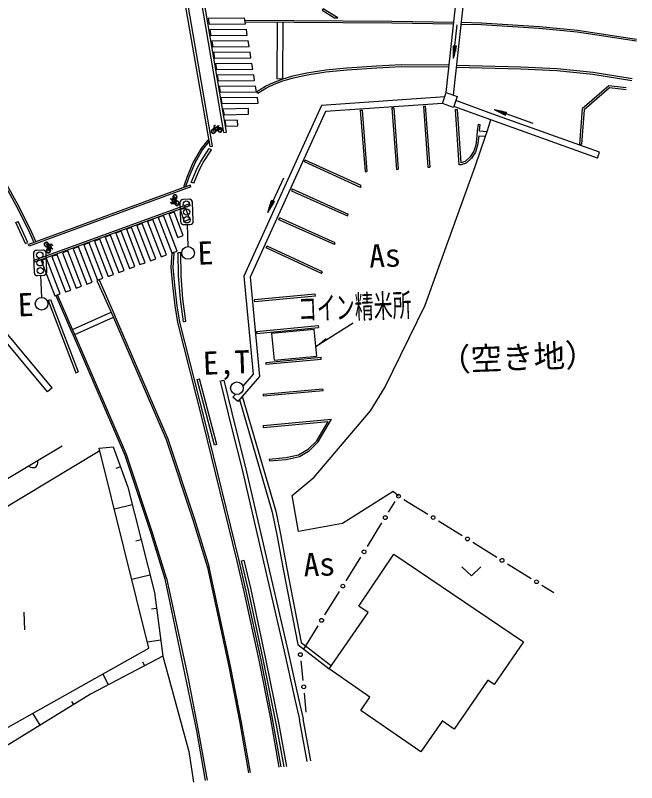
# Model space of a CAD drawing. Units: millimetres, scale not verified. Extents: x 40000 to 680000, y 20000 to 380000.
# Drawn here: x 498943 to 548232, y 230426 to 291277 of the extents above; entities that cross this region are included whole.
import ezdxf
from ezdxf.enums import TextEntityAlignment as Align

# ---------------------------------------------------------------- set-up
doc = ezdxf.new("R2010")
doc.units = ezdxf.units.MM
doc.header["$LTSCALE"] = 1000
doc.layers.add('M-BGD', color=7, linetype='Continuous', lineweight=25)
doc.layers.add('M-STR-STRC', color=7, linetype='Continuous', lineweight=25)
doc.styles.add('ＭＳ ゴシック', font='')
doc.styles.get('ＭＳ ゴシック').set_extended_font_data('MS Gothic')

# ---------------------------------------------------------------- blocks, each defined once
blk = doc.blocks.new('circle')
at = {"color": 0, "linetype": 'Continuous', "lineweight": -2}
blk.add_circle((0, 0), 1.25, dxfattribs=at)

msp = doc.modelspace()

# ---------------------------------------------------------------- linework, layer by layer
at = {"layer": 'M-BGD'}
for p, q in [((514397, 280865), (511842, 295602)), ((514594, 280899), (512039, 295636)), ((515494, 281976), (513202, 295385)), ((515691, 282010), (513399, 295419)), ((533125, 285146), (534079, 293985)), ((533706, 284936), (534682, 293981)), ((519722, 290710), (519692, 286231)), ((520172, 290707), (520142, 286228)), ((533819, 288846), (533999, 290512)), ((533712, 287852), (533695, 288860)), ((533943, 288833), (533695, 288860)), ((533698, 288658), (533720, 288857)), ((533745, 288854), (533702, 288457)), ((533705, 288255), (533769, 288852)), ((533794, 288849), (533708, 288053)), ((533712, 287852), (533819, 288846)), ((533712, 287852), (533943, 288833)), ((533844, 288843), (533758, 288048)), ((533804, 288244), (533869, 288841)), ((533894, 288838), (533851, 288440)), ((533897, 288637), (533919, 288835)), ((520142, 286228), (519692, 286231)), ((518181, 285099), (518101, 285226)), ((526311, 283756), (526461, 283768)), ((526311, 283756), (526685, 278883)), ((526461, 283768), (526835, 278895)), ((528816, 283932), (528966, 283943)), ((528816, 283932), (529172, 279063)), ((528966, 283943), (529321, 279074)), ((531314, 284081), (531464, 284092)), ((531314, 284081), (531664, 279234)), ((531464, 284092), (531814, 279245)), ((533865, 283811), (534015, 283821)), ((534159, 279423), (533865, 283811)), ((534299, 279587), (534015, 283821)), ((536926, 283807), (537828, 283356)), ((536926, 283807), (537911, 283592)), ((536926, 283807), (537869, 283474)), ((537861, 283451), (537107, 283717)), ((537878, 283498), (537123, 283764)), ((537287, 283627), (537853, 283427)), ((537320, 283721), (537886, 283521)), ((537894, 283545), (537517, 283678)), ((537714, 283635), (537903, 283568)), ((537828, 283356), (537911, 283592)), ((537844, 283403), (537467, 283537)), ((537647, 283446), (537836, 283380)), ((540031, 282710), (537869, 283474)), ((514715, 282553), (514669, 282269)), ((514715, 282553), (514801, 282569)), ((514717, 282400), (514738, 282530)), ((514717, 282400), (515002, 282454)), ((514720, 282365), (514987, 282416)), ((514720, 282365), (514882, 282173)), ((514987, 282416), (514895, 282175)), ((514931, 282182), (515010, 282388)), ((515018, 282494), (515002, 282454)), ((515004, 282518), (515090, 282534)), ((515009, 282492), (515004, 282518)), ((515009, 282492), (515018, 282494)), ((515057, 282324), (515010, 282388)), ((515023, 282422), (515053, 282500)), ((515023, 282422), (515082, 282342)), ((515095, 282508), (515053, 282500)), ((515090, 282534), (515095, 282508)), ((535647, 282648), (535796, 282630)), ((535796, 282630), (535734, 282110)), ((514665, 282243), (514642, 282096)), ((514668, 282091), (514691, 282239)), ((514695, 282265), (514706, 282334)), ((514706, 282334), (514847, 282166)), ((514839, 282165), (514847, 282166)), ((514850, 282105), (514839, 282165)), ((514850, 282105), (514932, 282121)), ((514882, 282173), (514895, 282175)), ((515000, 282160), (514928, 282146)), ((514932, 282121), (514928, 282146)), ((514931, 282182), (514997, 282195)), ((515025, 282200), (515133, 282221)), ((515193, 282196), (515026, 282165)), ((515133, 282221), (515074, 282301)), ((515099, 282319), (515167, 282227)), ((515167, 282227), (515186, 282231)), ((515186, 282231), (515193, 282196)), ((515494, 281976), (515691, 282010)), ((535734, 282110), (536365, 282058)), ((514323, 281290), (514206, 281383)), ((535708, 281713), (536232, 281698)), ((514397, 280865), (514594, 280899)), ((543701, 281071), (543850, 281059)), ((545114, 279953), (545282, 280424)), ((521878, 279660), (521940, 279796)), ((526319, 277635), (521878, 279660)), ((526381, 277772), (521940, 279796)), ((534309, 279433), (534159, 279423)), ((526685, 278883), (526835, 278895)), ((529172, 279063), (529321, 279074)), ((531664, 279234), (531814, 279245)), ((520203, 278360), (519381, 276553)), ((512817, 277812), (499978, 273112)), ((512869, 277671), (500029, 272971)), ((512449, 277677), (512307, 277726)), ((512869, 277671), (512817, 277812)), ((520915, 277508), (520853, 277371)), ((520915, 277508), (525346, 275516)), ((526319, 277635), (526381, 277772)), ((511558, 276878), (511591, 276889)), ((511564, 276859), (511558, 276878)), ((511591, 276889), (511645, 276729)), ((520853, 277371), (525285, 275379)), ((512767, 276342), (500422, 271833)), ((511270, 276742), (511295, 276751)), ((511298, 276659), (511270, 276742)), ((511303, 276368), (511275, 276451)), ((511295, 276751), (511309, 276710)), ((511323, 276667), (511298, 276659)), ((511303, 276368), (511590, 276361)), ((511390, 276691), (511309, 276710)), ((511323, 276667), (511320, 276676)), ((511320, 276676), (511361, 276666)), ((511453, 276390), (511322, 276394)), ((511453, 276390), (511361, 276666)), ((511390, 276691), (511462, 276760)), ((511488, 276398), (511402, 276656)), ((511402, 276656), (511652, 276597)), ((511483, 276738), (511426, 276682)), ((511641, 276631), (511426, 276682)), ((511483, 276780), (511564, 276859)), ((511488, 276398), (511656, 276585)), ((511575, 276827), (511504, 276758)), ((511521, 276389), (511667, 276551)), ((511591, 276387), (511521, 276389)), ((511610, 276722), (511575, 276827)), ((511616, 276360), (511765, 276357)), ((511767, 276383), (511617, 276387)), ((511641, 276631), (511619, 276696)), ((511656, 276585), (511652, 276597)), ((511654, 276704), (511677, 276633)), ((511670, 276543), (511667, 276551)), ((511728, 276562), (511670, 276543)), ((511701, 276641), (511677, 276633)), ((511728, 276562), (511701, 276641)), ((512001, 276418), (512057, 274919)), ((512742, 276695), (512242, 276677)), ((512819, 276201), (512767, 276342)), ((513056, 274956), (513001, 276455)), ((518968, 275642), (519268, 276605)), ((518968, 275642), (519381, 276553)), ((518968, 275642), (519495, 276501)), ((519359, 276563), (519028, 275835)), ((519404, 276542), (519073, 275814)), ((519088, 276027), (519336, 276574)), ((519313, 276584), (519148, 276220)), ((519179, 275986), (519427, 276532)), ((519208, 276412), (519290, 276594)), ((519495, 276501), (519268, 276605)), ((519450, 276522), (519284, 276158)), ((519390, 276329), (519472, 276511)), ((512819, 276201), (500473, 271692)), ((511134, 275538), (511555, 275697)), ((512261, 273826), (511555, 275697)), ((512018, 275874), (512444, 276021)), ((512018, 275874), (512340, 274939)), ((512444, 276021), (512766, 275086)), ((511840, 273668), (511134, 275538)), ((512766, 275086), (512340, 274939)), ((519848, 275069), (519910, 275206)), ((524263, 273101), (519848, 275069)), ((524324, 273238), (519910, 275206)), ((525285, 275379), (525346, 275516)), ((512316, 274678), (512816, 274696)), ((512566, 274687), (512631, 272938)), ((511840, 273668), (512261, 273826)), ((524263, 273101), (524324, 273238)), ((500029, 272971), (499978, 273112)), ((501118, 272658), (500618, 272639)), ((501401, 273100), (501551, 273097)), ((501551, 273124), (501403, 273127)), ((501440, 272922), (501498, 272941)), ((501440, 272922), (501467, 272842)), ((501467, 272842), (501491, 272850)), ((501515, 272780), (501491, 272850)), ((501498, 272941), (501501, 272933)), ((501647, 273095), (501501, 272933)), ((501680, 273086), (501512, 272899)), ((501512, 272899), (501516, 272887)), ((501767, 272828), (501516, 272887)), ((501578, 272595), (501523, 272755)), ((501528, 272852), (501549, 272788)), ((501528, 272852), (501743, 272802)), ((501558, 272762), (501594, 272657)), ((501577, 273097), (501647, 273095)), ((501865, 273117), (501578, 273123)), ((501594, 272657), (501665, 272726)), ((501686, 272704), (501605, 272625)), ((501605, 272625), (501611, 272606)), ((501680, 273086), (501767, 272828)), ((501686, 272747), (501743, 272802)), ((501778, 272794), (501707, 272724)), ((501714, 273094), (501846, 273091)), ((501714, 273094), (501807, 272819)), ((501778, 272794), (501860, 272775)), ((501848, 272809), (501807, 272819)), ((501845, 272817), (501871, 272826)), ((501845, 272817), (501848, 272809)), ((501874, 272734), (501860, 272775)), ((501865, 273117), (501893, 273034)), ((501871, 272826), (501899, 272742)), ((501899, 272742), (501874, 272734)), ((518853, 272829), (518915, 272965)), ((523236, 270813), (518853, 272829)), ((523299, 270949), (518915, 272965)), ((500378, 272380), (500433, 270881)), ((501433, 270918), (501377, 272417)), ((501611, 272606), (501578, 272595)), ((511530, 272406), (511380, 272416)), ((500473, 271692), (500422, 271833)), ((523236, 270813), (523299, 270949)), ((500692, 270641), (501192, 270659)), ((500942, 270650), (501007, 268901)), ((505456, 270267), (505416, 270253)), ((505416, 270253), (506734, 267311)), ((505583, 270314), (506691, 267775)), ((502150, 269055), (503352, 266299)), ((522732, 269162), (517896, 268706)), ((522746, 269012), (517910, 268557)), ((522746, 269012), (522732, 269162)), ((517896, 268706), (517910, 268557)), ((506691, 267775), (506871, 267372)), ((503489, 266360), (506547, 267729)), ((503667, 265963), (506724, 267332)), ((506734, 267311), (510904, 257647)), ((506871, 267372), (511044, 257701)), ((518076, 266206), (522979, 266669)), ((525731, 266863), (522810, 265013)), ((522979, 266669), (522993, 266519)), ((503352, 266299), (503530, 265903)), ((518076, 266206), (518090, 266057)), ((518090, 266057), (522993, 266519)), ((503530, 265903), (507630, 256401)), ((522810, 265013), (523588, 265654)), ((518808, 263759), (523200, 264171)), ((523214, 264022), (523200, 264171)), ((518808, 263759), (518822, 263610)), ((518822, 263610), (523214, 264022)), ((515179, 262277), (515470, 262350)), ((501872, 261748), (501488, 261427)), ((518595, 261240), (523347, 261668)), ((523360, 261518), (523347, 261668)), ((516412, 261220), (516207, 260984)), ((518595, 261240), (518608, 261091)), ((518608, 261091), (523360, 261518)), ((516584, 260656), (516207, 260984)), ((518599, 258746), (524032, 259254)), ((518599, 258746), (518613, 258596)), ((518613, 258596), (523754, 259077)), ((510904, 257647), (513019, 251268)), ((511044, 257701), (513162, 251313)), ((502645, 257116), (484382, 246193)), ((505602, 256962), (506700, 257068)), ((509536, 241087), (505602, 256962)), ((506700, 257068), (507872, 253856)), ((485197, 244462), (505650, 256766)), ((507630, 256401), (509685, 250204)), ((500655, 255572), (500699, 255654)), ((500699, 255654), (500727, 255764)), ((500727, 255857), (500705, 255956)), ((500727, 255764), (500727, 255857)), ((519083, 256092), (519096, 255942)), ((500019, 255545), (500095, 255479)), ((500095, 255479), (500178, 255435)), ((500178, 255435), (500287, 255408)), ((500287, 255408), (500381, 255407)), ((500381, 255407), (500480, 255429)), ((500480, 255429), (500589, 255495)), ((500589, 255495), (500655, 255572)), ((507286, 255462), (506925, 255330)), ((507872, 253856), (509972, 245500)), ((528556, 251868), (529083, 252718)), ((529771, 252880), (531657, 251710)), ((508222, 252464), (506805, 252107)), ((513019, 251268), (514180, 247482)), ((513162, 251313), (514327, 247514)), ((526871, 249153), (528029, 251019)), ((532506, 251183), (534392, 250014)), ((509685, 250204), (510792, 246593)), ((508922, 249678), (508494, 249571)), ((535242, 249487), (537127, 248317)), ((525187, 246437), (526344, 248303)), ((526191, 244423), (528958, 248535)), ((528958, 248535), (539261, 241604)), ((537977, 247790), (539862, 246621)), ((514181, 247482), (515871, 239630)), ((516018, 239661), (514327, 247514)), ((534372, 247551), (535122, 246831)), ((535122, 246831), (535872, 247551)), ((509622, 246893), (508187, 246532)), ((510792, 246593), (513310, 234525)), ((510937, 246631), (512590, 238954)), ((540712, 246094), (541655, 245509)), ((509972, 245500), (510644, 240455)), ((523503, 243722), (524660, 245588)), ((510140, 244239), (509738, 244186)), ((526931, 243925), (526191, 244423)), ((499703, 242540), (499651, 243939)), ((523847, 239444), (526931, 243925)), ((521819, 241006), (522976, 242872)), ((510476, 241716), (509415, 241575)), ((539261, 241604), (536917, 238207)), ((493706, 232231), (509536, 241087)), ((510644, 240455), (504901, 237437)), ((510644, 240455), (512696, 232901)), ((509208, 239701), (509062, 239979)), ((521768, 238526), (521607, 240084)), ((515871, 239630), (516750, 235169)), ((516897, 235197), (516018, 239661)), ((527074, 237212), (523847, 239444)), ((506337, 238192), (505888, 239046)), ((512590, 238954), (513457, 234553)), ((536431, 238541), (533759, 234664)), ((536917, 238207), (536431, 238541)), ((504901, 237437), (491592, 229256)), ((522026, 236019), (521871, 237531)), ((503570, 236619), (503415, 236872)), ((526342, 236150), (527074, 237212)), ((531121, 232857), (526342, 236150)), ((500908, 234983), (500324, 235934)), ((516750, 235169), (517449, 231217)), ((517597, 231243), (516897, 235197)), ((522081, 232109), (521480, 235424)), ((522377, 232162), (521774, 235483)), ((532815, 235315), (531121, 232857)), ((533759, 234664), (532806, 235321)), ((513310, 234525), (514003, 230607)), ((513457, 234553), (514151, 230633)), ((512696, 232901), (513085, 230461))]:
    msp.add_line(p, q, dxfattribs=at)
for points in [[(523354, 291795), (523272, 291681), (524252, 291080), (524537, 291081)], [(514310, 290572), (517200, 290595), (517128, 291044), (514238, 291021)], [(514455, 289673), (517345, 289696), (517273, 290145), (514383, 290122)], [(514600, 288774), (517490, 288797), (517418, 289246), (514527, 289223)], [(514745, 287875), (517635, 287897), (517562, 288347), (514672, 288324)], [(514890, 286976), (517780, 286998), (517707, 287448), (514817, 287425)], [(515034, 286076), (517925, 286099), (517852, 286549), (514962, 286526)], [(515179, 285177), (518069, 285200), (517997, 285650), (515107, 285627)], [(534005, 284828), (533697, 283977), (532817, 284295), (533125, 285146)], [(515324, 284278), (518214, 284301), (518142, 284751), (515252, 284728)], [(515499, 283386), (517449, 283430), (517430, 283882), (515415, 283846)], [(515639, 282477), (516597, 282513), (516561, 282965), (515562, 282925)], [(510942, 272278), (509859, 275081), (509436, 274926), (510519, 272123)], [(511786, 272588), (510703, 275391), (510280, 275236), (511363, 272433)], [(509254, 271660), (508171, 274463), (507749, 274308), (508832, 271505)], [(510098, 271969), (509015, 274772), (508593, 274617), (509676, 271814)], [(507567, 271041), (506484, 273844), (506061, 273689), (507144, 270886)], [(508410, 271350), (507327, 274153), (506905, 273998), (507988, 271195)], [(505879, 270422), (504796, 273225), (504373, 273070), (505456, 270267)], [(506723, 270732), (505640, 273535), (505217, 273380), (506300, 270577)], [(505035, 270113), (503952, 272916), (503529, 272761), (504612, 269958)], [(503347, 269494), (502264, 272297), (501842, 272142), (502925, 269339)], [(504191, 269804), (503108, 272607), (502686, 272452), (503769, 269649)], [(502503, 269185), (501420, 271988), (500998, 271833), (502081, 269030)], [(522859, 264237), (522659, 266356), (519269, 266036), (519469, 263918)]]:
    msp.add_lwpolyline(points, close=True, dxfattribs=at)
for points in [[(533726, 290717), (528817, 290802), (517155, 290876)], [(533710, 290567), (528815, 290652), (517179, 290726)], [(548210, 289224), (543525, 289933), (540504, 290226), (535891, 290515), (534313, 290560)], [(548232, 289373), (543544, 290082), (540516, 290376), (535898, 290665), (534329, 290709)], [(518101, 285226), (518784, 285656), (519421, 285960), (520119, 286222), (520963, 286470), (522054, 286711), (523563, 286947), (525246, 287114), (527605, 287268), (529561, 287377), (533363, 287348)], [(518181, 285099), (518856, 285525), (519480, 285822), (520167, 286079), (521000, 286325), (522082, 286563), (523582, 286798), (525258, 286964), (527614, 287118), (529565, 287227), (533346, 287199)], [(533963, 287316), (539047, 287184), (541921, 287055), (544780, 286764), (547868, 286263)], [(490443, 286731), (491600, 285882), (493702, 284079), (495298, 282138), (495933, 281277), (497333, 279175), (498978, 276234), (499977, 274246), (500421, 273275)], [(490516, 286863), (491694, 285999), (493809, 284185), (495416, 282230), (496056, 281363), (497461, 279253), (499111, 276304), (500113, 274311), (500563, 273326)], [(533946, 287167), (539042, 287034), (541910, 286906), (544761, 286615), (547844, 286115)], [(547411, 285526), (546028, 285680), (543922, 283857), (543701, 281071)], [(547394, 285377), (546076, 285524), (544066, 283784), (543850, 281059)], [(533003, 284809), (523225, 284134), (517073, 270597), (517797, 262812), (516987, 261881)], [(532817, 284295), (523557, 283656), (517583, 270511), (518315, 262645), (516584, 260656)], [(545282, 280424), (536826, 283450), (533890, 284512)], [(545114, 279953), (536656, 282980), (533720, 284041)], [(527114, 259903), (528245, 261761), (531447, 268286), (532907, 272333), (535425, 279293), (536232, 281698), (536365, 282058), (536656, 282980)], [(514801, 282569), (514806, 282543), (514738, 282530)], [(535647, 282648), (535585, 282124), (535558, 281728), (535463, 280992), (535309, 280498), (535021, 280044), (534619, 279690), (534299, 279587)], [(514642, 282096), (514655, 282093), (514668, 282091)], [(514206, 281383), (513674, 280716), (513059, 279633), (512574, 278493), (512307, 277726)], [(514323, 281290), (513798, 280631), (513193, 279566), (512714, 278439), (512449, 277677)], [(535708, 281713), (535610, 280960), (535446, 280435), (535136, 279946), (534694, 279557), (534309, 279433)], [(501872, 261748), (490580, 275274), (486747, 278592)], [(501488, 261427), (490222, 274922), (487374, 277386)], [(511275, 276451), (511300, 276459), (511322, 276394)], [(511765, 276357), (511766, 276370), (511767, 276383)], [(501403, 273127), (501402, 273114), (501401, 273100)], [(501893, 273034), (501868, 273025), (501846, 273091)], [(519878, 231647), (519174, 235623), (518285, 240135), (517096, 245588), (516543, 248001), (513826, 259104), (511842, 266910), (511634, 268232), (511441, 269855), (511306, 271288), (511380, 272416)], [(520025, 231673), (519321, 235650), (518432, 240165), (517242, 245621), (516689, 248035), (513971, 259141), (511989, 266940), (511783, 268253), (511591, 269871), (511456, 271290), (511530, 272406)], [(510937, 246631), (509827, 250249), (507770, 256454), (503667, 265963), (503489, 266360), (502291, 269107)], [(515179, 262277), (516148, 258379), (516900, 255355), (520265, 240842), (521151, 236906), (521480, 235424)], [(515470, 262350), (516439, 258451), (517191, 255425), (520558, 240909), (521444, 236972), (521774, 235483)], [(516948, 261079), (519618, 251949), (519996, 249993), (520472, 247400), (521614, 241551), (524018, 239691)], [(516714, 260810), (519326, 251878), (519701, 249937), (520177, 247344), (521341, 241383), (523847, 239444)], [(529346, 253143), (528918, 253510), (524891, 250985), (521414, 250331), (520909, 253205), (522651, 254656), (527114, 259903)], [(519096, 255942), (520420, 256057), (521474, 256293), (522252, 256747), (522972, 257450), (524032, 259254)], [(519083, 256092), (520397, 256205), (521418, 256435), (522161, 256867), (522853, 257543), (523754, 259077)]]:
    msp.add_lwpolyline(points, dxfattribs=at)
for centre, radius in [((512506, 276311), 250), ((512529, 275687), 250), ((512552, 275062), 250), ((500882, 272274), 250), ((500905, 271649), 250), ((500928, 271025), 250), ((529346, 253143), 150), ((528292, 251444), 150), ((532082, 251447), 150), ((534817, 249750), 150), ((526608, 248728), 150), ((537552, 248054), 150), ((540287, 246357), 150), ((524924, 246013), 150), ((523240, 243297), 150), ((521555, 240581), 150), ((521820, 238029), 150)]:
    msp.add_circle(centre, radius, dxfattribs=at)
for centre, radius, start, end in [((515173, 282192), 176, 190.56358, 121.29418), ((514655, 282093), 176, 85.19085, 76.5884), ((514655, 282093), 150, 85.94937, 75.82518), ((515173, 282192), 176, 131.33378, 179.02299), ((515174, 282189), 150, 131.72393, 175.73638), ((515174, 282189), 150, 189.38838, 119.90634), ((511598, 276871), 176, 288.31681, 219.04741), ((511601, 276872), 150, 287.14161, 217.65957), ((511598, 276871), 176, 229.08701, 276.77622), ((511601, 276872), 150, 229.47716, 273.48961), ((511766, 276370), 176, 182.94408, 174.34164), ((511766, 276370), 150, 183.7026, 173.57841), ((512251, 276427), 250, 92.12218, 182.12218), ((512751, 276445), 250, 2.12218, 92.12218), ((512307, 274928), 250, 182.12218, 272.12218), ((512806, 274946), 250, 272.12218, 2.12218), ((501402, 273114), 176, 3.08807, 354.48562), ((501402, 273114), 150, 3.84658, 353.7224), ((500628, 272390), 250, 92.12218, 182.12218), ((501127, 272408), 250, 2.12218, 92.12218), ((501571, 272613), 176, 108.46079, 39.1914), ((501568, 272612), 150, 107.2856, 37.80356), ((501571, 272613), 176, 49.231, 96.92021), ((501568, 272612), 150, 49.62115, 93.63359), ((500683, 270891), 250, 182.12218, 272.12218), ((501183, 270909), 250, 272.12218, 2.12218)]:
    msp.add_arc(centre, radius, start, end, dxfattribs=at)
at = {"layer": 'M-STR-STRC'}
for p, q in [((514327, 280723), (514495, 280615)), ((513092, 277972), (512899, 278030)), ((498982, 274836), (499164, 274920)), ((499749, 273187), (498982, 274836)), ((499930, 273271), (499164, 274920)), ((499749, 273187), (499930, 273271)), ((511861, 272481), (512062, 272465)), ((501549, 268666), (501736, 268737)), ((501549, 268666), (503735, 262936)), ((501736, 268737), (503922, 263007)), ((512275, 266976), (512472, 267012)), ((503735, 262936), (503922, 263007)), ((513361, 262404), (513555, 262453)), ((514734, 257189), (513361, 262404)), ((514927, 257240), (513555, 262453)), ((514927, 257240), (514734, 257189)), ((516888, 248028), (517083, 248075))]:
    msp.add_line(p, q, dxfattribs=at)
for points in [[(512899, 278030), (513373, 279150), (513667, 279698), (514327, 280723)], [(513092, 277972), (513554, 279064), (513840, 279596), (514495, 280615)], [(512275, 266976), (512042, 268776), (511899, 270622), (511861, 272481)], [(512472, 267012), (512241, 268797), (512099, 270631), (512062, 272465)], [(520272, 231679), (519670, 234996), (518616, 240210), (517444, 245696), (516888, 248028)], [(520469, 231714), (519867, 235034), (518812, 240251), (517639, 245740), (517083, 248075)]]:
    msp.add_lwpolyline(points, dxfattribs=at)

# ---------------------------------------------------------------- block references
at = {"layer": 'M-BGD', "xscale": 400, "yscale": 400, "rotation": 270}
for p in [(512649, 272439), (501026, 268402), (516518, 261708)]:
    msp.add_blockref('circle', p, dxfattribs=at)

# ---------------------------------------------------------------- texts
at = {"layer": 'M-BGD', "style": 'ＭＳ ゴシック'}
for s, p in [('E', (514016, 272435)), ('As', (528253, 272234)), ('E', (499758, 268336)), ('（空き地）', (538805, 264159)), ('E,T', (515695, 263753)), ('As', (523046, 247740))]:
    msp.add_text(s, height=1833, rotation=2.122, dxfattribs=at).set_placement(p, align=Align.MIDDLE_CENTER)
at = {"layer": 'M-BGD', "style": 'ＭＳ ゴシック', "width": 0.6}
msp.add_text('コイン精米所', height=1833, rotation=2.122, dxfattribs=at).set_placement((525861, 268156), align=Align.MIDDLE_CENTER)

doc.saveas('drawing.dxf')
